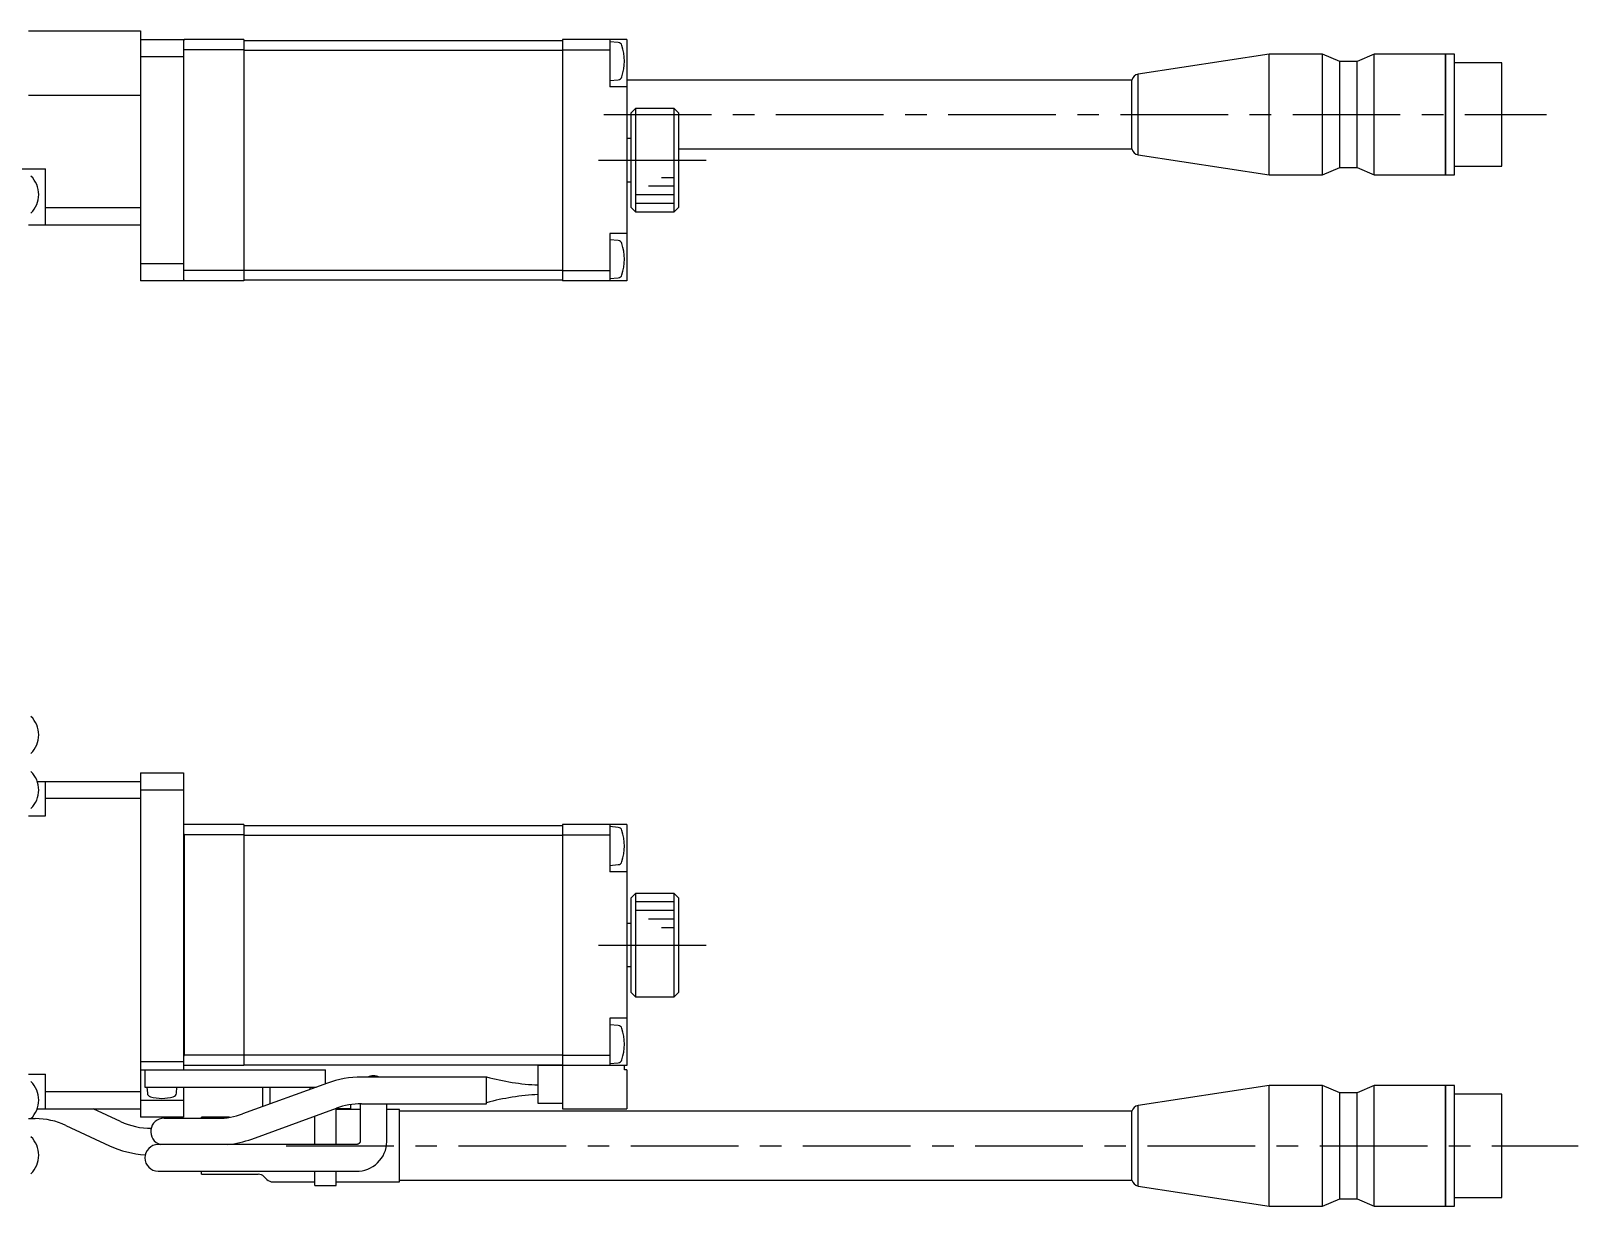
# Model space of a CAD drawing. Extents: x -243 to 411, y 17 to 415.
# Drawn here: x -98.8 to 80.8, y 277.5 to 413.9 of the extents above; entities that cross this region are included whole.
import ezdxf

# ---------------------------------------------------------------- set-up
doc = ezdxf.new("R2010")
doc.units = 0
doc.header["$LTSCALE"] = 10
doc.linetypes.add('CENTER', pattern=[2, 1.25, -0.25, 0.25, -0.25])
doc.layers.add('1', color=7, linetype='CONTINUOUS')

msp = doc.modelspace()

# ---------------------------------------------------------------- linework, layer by layer
at = {"layer": '1', "color": 7, "linetype": 'CONTINUOUS'}
for p, q in [((-99.134811, 413.911644), (-86.134811, 413.911644)), ((-86.134811, 413.911644), (-86.134811, 384.911644)), ((-86.134811, 412.911644), (-81.134811, 412.911644)), ((-81.034811, 412.911644), (-81.134811, 412.811644)), ((-81.134811, 412.911644), (-81.134811, 384.911644)), ((-74.134811, 411.711644), (-81.134811, 411.711644)), ((-74.134811, 412.911644), (-81.034811, 412.911644)), ((-74.134811, 412.911644), (-74.134811, 384.911644)), ((-74.134811, 412.811644), (-37.134811, 412.811644)), ((-74.134811, 411.670223), (-37.134811, 411.670223)), ((-29.634811, 412.911644), (-37.134811, 412.911644)), ((-37.134811, 412.911644), (-37.134811, 384.911644)), ((-37.134811, 411.711644), (-31.634811, 411.711644)), ((-31.634811, 412.911644), (-31.634811, 407.411644)), ((-30.649532, 412.575443), (-31.634811, 412.661644)), ((-29.634811, 412.911644), (-29.634811, 384.911644)), ((-81.134811, 410.911644), (-86.134811, 410.911644)), ((44.950975, 411.211643), (29.716993, 408.89597)), ((44.950975, 397.211645), (44.950975, 411.211643)), ((51.143974, 411.211643), (44.950975, 411.211643)), ((51.143974, 397.211645), (51.143974, 411.211643)), ((53.143974, 410.361644), (51.143974, 411.211643)), ((53.143974, 398.061644), (53.143974, 410.361644)), ((55.143974, 410.361644), (53.143974, 410.361644)), ((57.143974, 411.211643), (55.143974, 410.361644)), ((55.143974, 398.061644), (55.143974, 410.361644)), ((57.143974, 397.211645), (57.143974, 411.211643)), ((65.400974, 411.211643), (57.143974, 411.211643)), ((65.400974, 397.211645), (65.400974, 411.211643)), ((65.450974, 411.161643), (65.400974, 411.211643)), ((65.450974, 397.211645), (65.450974, 411.211643)), ((66.450976, 411.211643), (65.450974, 411.211643)), ((66.450976, 397.211645), (66.450976, 411.211643)), ((71.950977, 410.211642), (66.450976, 410.211642)), ((71.950977, 398.211646), (71.950977, 410.211642)), ((-31.634811, 408.161644), (-30.649532, 408.247845)), ((28.993319, 408.211644), (-29.634811, 408.211644)), ((28.993319, 400.211644), (28.993319, 408.211644)), ((29.716993, 399.527319), (29.716993, 408.89597)), ((-86.134811, 406.411644), (-99.134811, 406.411644)), ((-29.634811, 407.411644), (-31.634811, 407.411644)), ((-28.634811, 404.911644), (-29.134811, 404.411644)), ((-29.134811, 393.411644), (-29.134811, 404.411644)), ((-24.134811, 404.911644), (-28.634811, 404.911644)), ((-28.634811, 404.911644), (-28.634811, 392.911644)), ((-23.634811, 404.411644), (-24.134811, 404.911644)), ((-24.134811, 392.911644), (-24.134811, 404.911644)), ((-23.634811, 404.411644), (-23.634811, 393.411644)), ((-29.134811, 401.411644), (-29.634811, 401.411644)), ((-23.634811, 400.211644), (28.993319, 400.211644)), ((29.716993, 399.527319), (44.950975, 397.211645)), ((-159.134811, 397.911644), (-97.134811, 397.911644)), ((-97.134811, 391.411644), (-97.134811, 397.911644)), ((44.950975, 397.211645), (51.143974, 397.211645)), ((51.143974, 397.211645), (53.143974, 398.061644)), ((53.143974, 398.061644), (55.143974, 398.061644)), ((55.143974, 398.061644), (57.143974, 397.211645)), ((57.143974, 397.211645), (65.400974, 397.211645)), ((65.400974, 397.211645), (65.450974, 397.261645)), ((65.450974, 397.211645), (66.450976, 397.211645)), ((66.450976, 398.211646), (71.950977, 398.211646)), ((-29.634811, 396.411644), (-29.134811, 396.411644)), ((-97.134811, 393.411644), (-86.134811, 393.411644)), ((-29.134811, 393.411644), (-28.634811, 392.911644)), ((-28.634811, 392.911644), (-24.134811, 392.911644)), ((-24.134811, 392.911644), (-23.634811, 393.411644)), ((-99.134811, 391.411644), (-86.134811, 391.411644)), ((-29.634811, 390.411644), (-31.634811, 390.411644)), ((-31.634811, 390.411644), (-31.634811, 384.911644)), ((-30.649532, 389.575443), (-31.634811, 389.661644)), ((-86.134811, 386.911644), (-81.134811, 386.911644)), ((-81.134811, 384.911644), (-86.134811, 384.911644)), ((-74.134811, 386.111644), (-81.134811, 386.111644)), ((-81.134811, 385.011644), (-81.034811, 384.911644)), ((-74.134811, 384.911644), (-81.034811, 384.911644)), ((-74.134811, 386.153066), (-37.134811, 386.153066)), ((-74.134811, 385.011644), (-37.134811, 385.011644)), ((-37.134811, 386.111644), (-31.634811, 386.111644)), ((-29.634811, 384.911644), (-37.134811, 384.911644)), ((-31.634811, 385.161644), (-30.649532, 385.247845)), ((-86.134811, 327.785204), (-81.134811, 327.785204)), ((-86.134811, 327.785204), (-86.134811, 287.785204)), ((-81.134811, 327.785204), (-81.134811, 293.285204)), ((-98.106384, 326.785204), (-86.134811, 326.785204)), ((-97.134811, 322.785204), (-97.134811, 326.785204)), ((-81.134811, 325.785204), (-86.134811, 325.785204)), ((-86.134811, 324.785204), (-97.134811, 324.785204)), ((-99.134811, 322.785204), (-97.134811, 322.785204)), ((-74.134811, 321.785204), (-81.134811, 321.785204)), ((-74.134811, 321.785204), (-74.134811, 293.785204)), ((-74.134811, 321.685204), (-37.134811, 321.685204)), ((-37.134811, 321.785204), (-37.134811, 288.785204)), ((-29.634811, 321.785204), (-37.134811, 321.785204)), ((-31.634811, 321.785204), (-31.634811, 316.285204)), ((-29.634811, 321.785204), (-29.634811, 293.785204)), ((-81.134811, 320.685204), (-81.034811, 320.585204)), ((-74.134811, 320.585204), (-81.034811, 320.585204)), ((-81.034811, 320.585204), (-81.034811, 294.985204)), ((-74.134811, 320.543782), (-37.134811, 320.543782)), ((-37.134811, 320.585204), (-31.634811, 320.585204)), ((-30.649532, 321.449003), (-31.634811, 321.535204)), ((-31.634811, 317.035204), (-30.649532, 317.121405)), ((-29.634811, 316.285204), (-31.634811, 316.285204)), ((-28.634811, 313.785204), (-29.134811, 313.285204)), ((-29.134811, 302.285204), (-29.134811, 313.285204)), ((-28.634811, 313.785204), (-28.634811, 301.785204)), ((-24.134811, 313.785204), (-28.634811, 313.785204)), ((-24.134811, 301.785204), (-24.134811, 313.785204)), ((-23.634811, 313.285204), (-24.134811, 313.785204)), ((-23.634811, 313.285204), (-23.634811, 302.285204)), ((-29.134811, 310.285204), (-29.634811, 310.285204)), ((-29.634811, 305.285204), (-29.134811, 305.285204)), ((-29.134811, 302.285204), (-28.634811, 301.785204)), ((-24.134811, 301.785204), (-23.634811, 302.285204)), ((-28.634811, 301.785204), (-24.134811, 301.785204)), ((-29.634811, 299.285204), (-31.634811, 299.285204)), ((-31.634811, 299.285204), (-31.634811, 293.785204)), ((-30.649532, 298.449003), (-31.634811, 298.535204)), ((-81.034811, 294.985204), (-81.134811, 294.885204)), ((-74.134811, 294.985204), (-81.034811, 294.985204)), ((-74.134811, 295.026625), (-37.134811, 295.026625)), ((-37.134811, 294.985204), (-31.634811, 294.985204)), ((-86.134811, 294.285204), (-81.134811, 294.285204)), ((-86.134811, 293.285204), (-64.634811, 293.285204)), ((-85.634811, 293.285204), (-85.634811, 291.285204)), ((-74.134811, 293.785204), (-81.134811, 293.785204)), ((-74.134811, 293.885204), (-37.134811, 293.885204)), ((-64.634811, 291.686151), (-64.634811, 293.285204)), ((-39.934811, 289.385204), (-39.934811, 293.785204)), ((-29.634811, 293.785204), (-39.934811, 293.785204)), ((-31.634811, 294.035204), (-30.649532, 294.121405)), ((-29.934811, 293.285204), (-29.934811, 293.785204)), ((-29.634811, 293.285204), (-29.934811, 293.285204)), ((-29.634811, 293.285204), (-29.634811, 288.785204)), ((-99.134811, 292.785204), (-97.134811, 292.785204)), ((-97.134811, 288.785204), (-97.134811, 292.785204)), ((-85.634811, 291.285204), (-65.736404, 291.285204)), ((-85.384811, 291.285204), (-85.325075, 290.602416)), ((-81.944547, 290.602416), (-81.884811, 291.285204)), ((-81.134811, 291.285204), (-81.134811, 287.785204)), ((-64.421874, 291.763653), (-74.263707, 288.181519)), ((-71.934811, 291.285204), (-71.934811, 289.029168)), ((-71.117566, 291.285204), (-71.117566, 289.326621)), ((-66.450132, 291.285204), (-66.450132, 291.025428)), ((-66.034811, 291.285204), (-66.034811, 291.176592)), ((-45.934811, 292.460204), (-60.471541, 292.460204)), ((-45.934811, 289.360204), (-45.934811, 292.485204)), ((44.950975, 291.485203), (29.716993, 289.169529)), ((51.143974, 291.485203), (44.950975, 291.485203)), ((44.950975, 277.485205), (44.950975, 291.485203)), ((53.143974, 290.635204), (51.143974, 291.485203)), ((51.143974, 277.485205), (51.143974, 291.485203)), ((57.143974, 291.485203), (55.143974, 290.635204)), ((65.400974, 291.485203), (57.143974, 291.485203)), ((57.143974, 277.485205), (57.143974, 291.485203)), ((65.450974, 291.435203), (65.400974, 291.485203)), ((65.400974, 277.485205), (65.400974, 291.485203)), ((66.450976, 291.485203), (65.450974, 291.485203)), ((65.450974, 277.485205), (65.450974, 291.485203)), ((66.450976, 277.485205), (66.450976, 291.485203)), ((-97.134811, 290.785204), (-86.134811, 290.785204)), ((-86.134811, 289.785204), (-81.134811, 289.785204)), ((-61.734811, 289.265241), (-61.734811, 288.785204)), ((-60.621733, 289.358869), (-60.621733, 284.959021)), ((-60.471541, 289.360204), (-45.934811, 289.360204)), ((-57.521733, 284.959021), (-57.521733, 289.360204)), ((-37.134811, 289.385204), (-39.934811, 289.385204)), ((55.143974, 290.635204), (53.143974, 290.635204)), ((53.143974, 278.335204), (53.143974, 290.635204)), ((55.143974, 278.335204), (55.143974, 290.635204)), ((71.950977, 290.485202), (66.450976, 290.485202)), ((71.950977, 278.485206), (71.950977, 290.485202)), ((-99.134811, 287.635204), (-98.351758, 287.635204)), ((-98.106384, 288.785204), (-86.134811, 288.785204)), ((-88.425911, 287.30072), (-91.609396, 288.785204)), ((-81.134811, 287.785204), (-86.134811, 287.785204)), ((-83.390508, 287.671922), (-77.153778, 287.671922)), ((-79.049025, 287.671922), (-79.049025, 287.785204)), ((-75.77478, 287.785204), (-79.049025, 287.785204)), ((-73.203445, 285.268472), (-63.361612, 288.850606)), ((-65.884811, 284.629636), (-65.884811, 287.932237)), ((-63.384811, 284.629636), (-63.384811, 288.842162)), ((-61.734811, 288.785204), (-63.384811, 288.785204)), ((-60.621733, 288.685204), (-63.384811, 288.685204)), ((-63.234811, 288.855204), (-63.348949, 288.855204)), ((-63.234811, 288.785204), (-63.234811, 288.895618)), ((-56.049025, 288.685204), (-57.521733, 288.685204)), ((-56.049025, 280.285204), (-56.049025, 288.685204)), ((28.993319, 288.485204), (-56.049025, 288.485204)), ((-37.134811, 288.785204), (-29.634811, 288.785204)), ((28.993319, 280.485204), (28.993319, 288.485204)), ((29.716993, 279.800878), (29.716993, 289.169529)), ((-94.780633, 286.843505), (-89.736028, 284.491166)), ((-61.071733, 284.629636), (-84.071733, 284.629636)), ((-61.066536, 284.629659), (-61.071733, 284.629636)), ((-61.050234, 284.630036), (-61.066536, 284.629659)), ((-61.033002, 284.630935), (-61.050234, 284.630036)), ((-61.015782, 284.632352), (-61.033002, 284.630935)), ((-60.998588, 284.634289), (-61.015782, 284.632352)), ((-60.981434, 284.63675), (-60.998588, 284.634289)), ((-60.964335, 284.639739), (-60.981434, 284.63675)), ((-60.947305, 284.64326), (-60.964335, 284.639739)), ((-60.930358, 284.647319), (-60.947305, 284.64326)), ((-60.91351, 284.65192), (-60.930358, 284.647319)), ((-60.896776, 284.657072), (-60.91351, 284.65192)), ((-60.880172, 284.662783), (-60.896776, 284.657072)), ((-60.863715, 284.669061), (-60.880172, 284.662783)), ((-60.84742, 284.675917), (-60.863715, 284.669061)), ((-60.831307, 284.683365), (-60.84742, 284.675917)), ((-60.815393, 284.691418), (-60.831307, 284.683365)), ((-60.799698, 284.700097), (-60.815393, 284.691418)), ((-60.784242, 284.709421), (-60.799698, 284.700097)), ((-60.769048, 284.719417), (-60.784242, 284.709421)), ((-60.754139, 284.73012), (-60.769048, 284.719417)), ((-60.739539, 284.741569), (-60.754139, 284.73012)), ((-60.725278, 284.753819), (-60.739539, 284.741569)), ((-60.711428, 284.766897), (-60.725278, 284.753819)), ((-60.699412, 284.779368), (-60.711428, 284.766897)), ((-60.687848, 284.792568), (-60.699412, 284.779368)), ((-60.676779, 284.806569), (-60.687848, 284.792568)), ((-60.666257, 284.821469), (-60.676779, 284.806569)), ((-60.656349, 284.837411), (-60.666257, 284.821469)), ((-60.647144, 284.854606), (-60.656349, 284.837411)), ((-60.638771, 284.873385), (-60.647144, 284.854606)), ((-60.631451, 284.894279), (-60.638771, 284.873385)), ((-60.625587, 284.918223), (-60.631451, 284.894279)), ((-60.622069, 284.946978), (-60.625587, 284.918223)), ((-60.621733, 284.959021), (-60.622069, 284.946978)), ((-84.071733, 281.529636), (-61.071733, 281.529636)), ((-79.049025, 281.185204), (-79.049025, 281.529636)), ((-79.049025, 281.185204), (-72.463238, 281.185204)), ((-71.756132, 280.892311), (-71.441918, 280.578097)), ((-70.734811, 280.285204), (-65.884811, 280.285204)), ((-65.884811, 279.885204), (-65.884811, 281.529636)), ((-63.384811, 279.885204), (-63.384811, 281.529636)), ((-63.384811, 280.285204), (-56.049025, 280.285204)), ((-56.049025, 280.485204), (28.993319, 280.485204)), ((-65.884811, 279.885204), (-63.384811, 279.885204)), ((29.716993, 279.800878), (44.950975, 277.485205)), ((66.450976, 278.485206), (71.950977, 278.485206)), ((44.950975, 277.485205), (51.143974, 277.485205)), ((51.143974, 277.485205), (53.143974, 278.335204)), ((53.143974, 278.335204), (55.143974, 278.335204)), ((55.143974, 278.335204), (57.143974, 277.485205)), ((57.143974, 277.485205), (65.400974, 277.485205)), ((65.400974, 277.485205), (65.450974, 277.535205)), ((65.450974, 277.485205), (66.450976, 277.485205))]:
    msp.add_line(p, q, dxfattribs=at)
at = {"layer": '1', "color": 4, "linetype": 'CENTER'}
for p, q in [((-32.329712, 404.211644), (77.147412, 404.211644)), ((-32.936136, 398.911644), (-19.941418, 398.911644)), ((-32.936136, 307.785204), (-19.941418, 307.785204)), ((-69.191917, 284.485204), (80.808083, 284.485204))]:
    msp.add_line(p, q, dxfattribs=at)
at = {"layer": '1', "color": 9, "linetype": 'CONTINUOUS'}
for p, q in [((-27.134811, 395.911644), (-24.134811, 395.911644)), ((-25.634811, 396.911644), (-24.134811, 396.911644)), ((-28.634811, 394.911644), (-24.134811, 394.911644)), ((-28.634811, 393.911644), (-24.134811, 393.911644)), ((-24.134811, 312.785204), (-28.634811, 312.785204)), ((-24.134811, 311.785204), (-28.634811, 311.785204)), ((-24.134811, 310.785204), (-27.134811, 310.785204)), ((-24.134811, 309.785204), (-25.634811, 309.785204))]:
    msp.add_line(p, q, dxfattribs=at)
at = {"layer": '1', "color": 7, "linetype": 'CONTINUOUS'}
for centre, radius, start, end in [((-30.693109, 412.077346), 0.5, 17.629155, 85), ((-35.934811, 410.411644), 6, 342.370845, 17.629155), ((-30.693109, 408.745942), 0.5, 275, 342.370845), ((29.950976, 407.923727), 1.000002, 103.531698, 163.266744), ((29.950976, 400.499561), 1.000002, 196.733256, 256.468302), ((-100.934811, 394.911645), 3, 314.220044, 45.779956), ((-30.693109, 389.077346), 0.5, 17.629155, 85), ((-35.934811, 387.411644), 6, 342.370845, 17.629155), ((-30.693109, 385.745942), 0.5, 275, 342.370845), ((-100.934811, 332.185204), 3, 314.220044, 45.779956), ((-100.934811, 325.785204), 3, 314.220044, 45.779956), ((-30.693109, 320.950906), 0.5, 17.629155, 85), ((-35.934811, 319.285204), 6, 342.370845, 17.629155), ((-30.693109, 317.619502), 0.5, 275, 342.370845), ((-30.693109, 297.950906), 0.5, 17.629155, 85), ((-35.934811, 296.285204), 6, 342.370845, 17.629155), ((-30.693109, 294.619502), 0.5, 275, 342.370845), ((-100.934811, 289.785204), 3, 314.220044, 45.779956), ((-60.471541, 280.910204), 11.55, 90, 110), ((-59.071733, 291.067023), 1.55, 64.004196, 115.995804), ((-38.787738, 318.424267), 26.90568, 254.595351, 267.556562), ((-84.826978, 290.645994), 0.5, 185, 254.637451), ((-83.634811, 294.985204), 5, 254.637451, 285.362549), ((-82.442645, 290.645994), 0.5, 285.362549, 355), ((-60.471541, 280.910204), 8.45, 90, 110), ((-38.520909, 261.846866), 28.615444, 92.832165, 105.015922), ((-98.351758, 279.185204), 8.45, 65, 90), ((-83.390508, 286.121922), 1.55, 90, 254.315525), ((-77.153778, 296.121922), 8.45, 270, 290), ((29.950976, 288.197287), 1.000002, 103.531698, 163.266744), ((-84.854787, 294.959021), 8.45, 245, 270), ((-100.934811, 283.385204), 3, 314.220044, 45.779956), ((-84.854787, 294.959021), 11.55, 245, 266.394235), ((-84.071733, 283.079636), 1.55, 90, 270), ((-77.153778, 296.121922), 11.55, 275.730189, 290), ((-61.009774, 285.017618), 3.488533, 268.982322, 359.037553), ((-72.463238, 280.185204), 1, 45, 90), ((-70.734811, 281.285204), 1, 225, 270), ((29.950976, 280.773121), 1.000002, 196.733256, 256.468302)]:
    msp.add_arc(centre, radius, start, end, dxfattribs=at)

doc.saveas('drawing.dxf')
